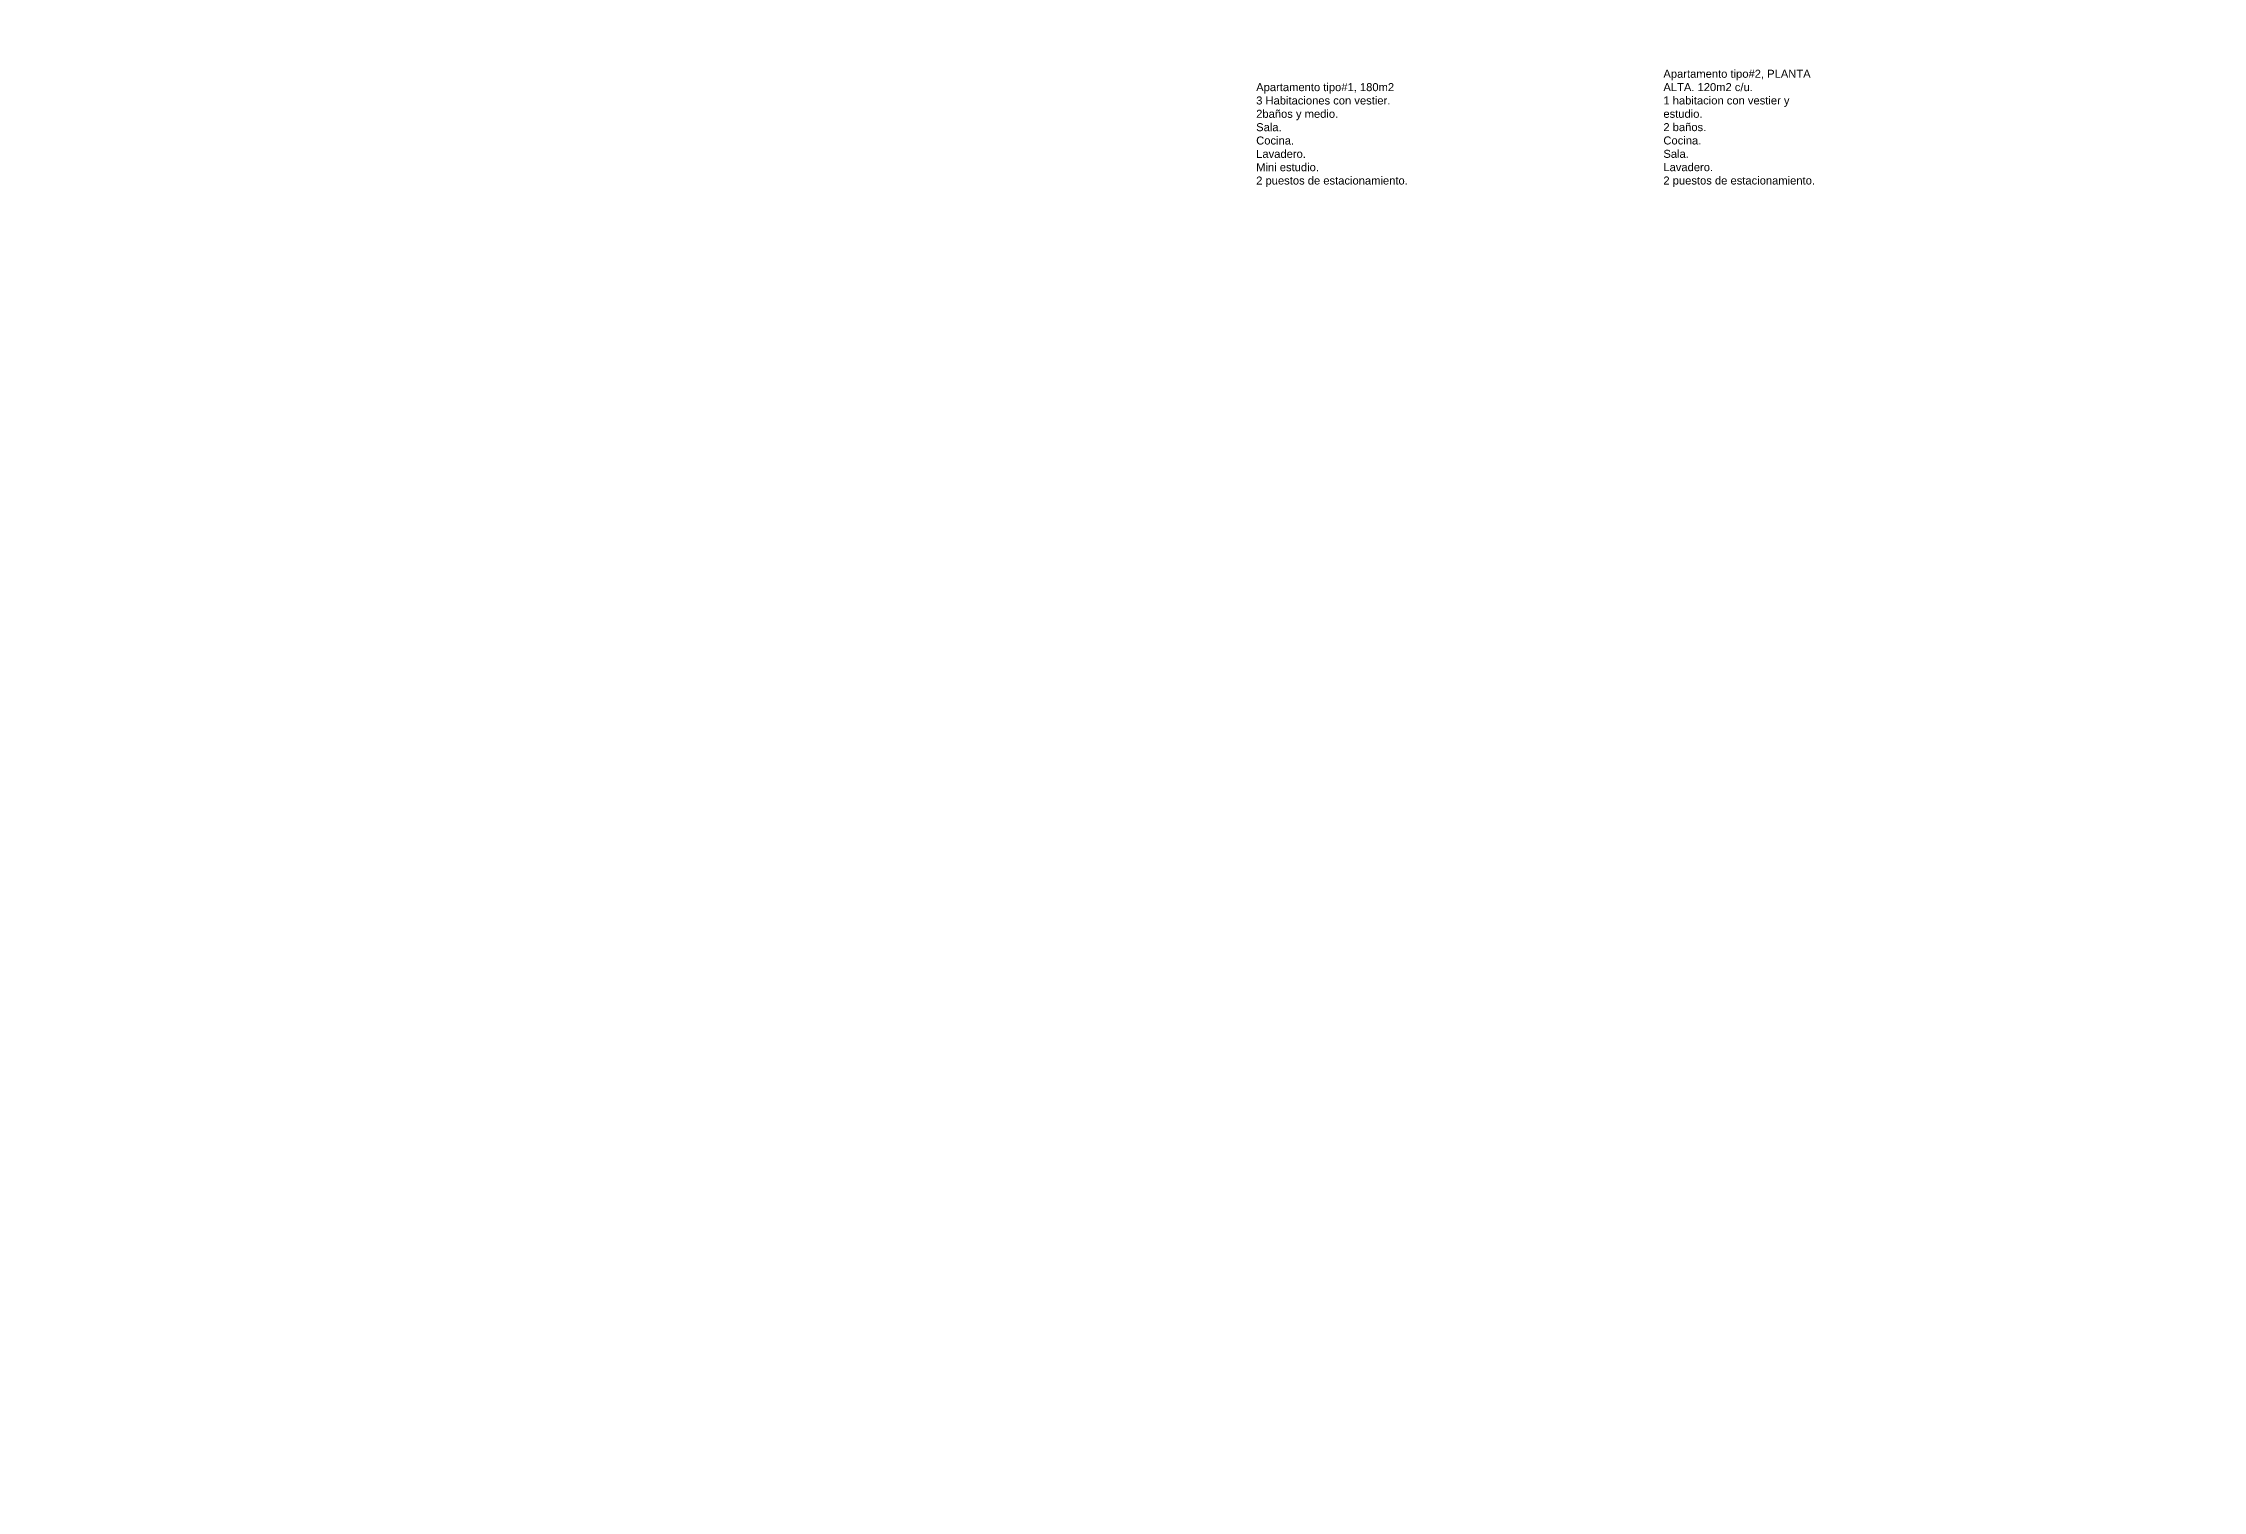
# Model space of a CAD drawing. Header units: millimetres. Extents: x -4 to 161, y -89 to 328.
# Drawn here: x -3.9 to 68.3, y 135.6 to 183.9 of the extents above; entities that cross this region are included whole.
import ezdxf

# ---------------------------------------------------------------- set-up
doc = ezdxf.new("R2010")
doc.units = ezdxf.units.MM
doc.layers.add('PARED', color=20, linetype='Continuous', lineweight=40)
doc.layers.add('VENTANAS', color=7, linetype='Continuous')
doc.styles.get("Standard").update_dxf_attribs({"font": 'arial.ttf'})

msp = doc.modelspace()

# ---------------------------------------------------------------- linework, layer by layer
at = {"layer": 'PARED'}
for points in [[(39.335, -3.204), (0.018, 0.002, -0.176206), (-1.966, 31.694), (7.257, 60.373, 0.103624), (60.276, 118.117, 0.10531), (86.145, 193.692, 0.111613), (77.576, 278.723), (85.655, 303.673, -0.173551), (105.38, 327.807), (140.463, 307.394, 0.073888), (124.717, 268.027, 0.140254), (128.137, 188.572), (95.156, 97.236, 0.214927), (39.335, -3.204, 2.062782)], [(51.614, 96.177, 0.029723), (64.698, 115.479, 0.105293), (91.257, 193.071, 0.109438), (82.994, 278.737), (90.531, 302.015, -0.154424), (105.532, 321.761), (133.494, 305.491, 0.065206), (119.707, 269.223, 0.137176), (122.692, 188.656), (90.833, 100.427, 0.041358), (73.047, 84.396)]]:
    msp.add_lwpolyline(points, format="xyb", dxfattribs=at)
msp.add_lwpolyline([(39.198, -3.042), (0.12, 0.144, -0.175697), (-1.823, 31.65), (7.384, 60.28, 0.103558), (60.405, 118.04, 0.10531), (86.294, 193.674, 0.111548), (77.734, 278.724), (85.797, 303.625, -0.173043), (105.381, 327.633), (140.257, 307.34, 0.073627), (124.571, 268.062, 0.140162), (127.978, 188.574), (95.03, 97.329, 0.214563)], format="xyb", close=True, dxfattribs=at)

# ---------------------------------------------------------------- texts
at = {"layer": 'VENTANAS', "char_height": 0.26735, "attachment_point": 1}
for s, insert in [('Apartamento tipo#1, 180m2\\P3 Habitaciones con vestier.\\P2baños y medio.\\PSala.\\PCocina.\\PLavadero.\\PMini estudio.\\P2 puestos de estacionamiento.', (36.673, 182.598)), ('Apartamento tipo#2, PLANTA ALTA. 120m2 c/u.\\P1 habitacion con vestier y estudio.\\P2 baños.\\PCocina.\\PSala.\\PLavadero.\\P2 puestos de estacionamiento.', (50.279, 183.045))]:
    msp.add_mtext_dynamic_manual_height_columns(s, width=5.2523, gutter_width=1, heights=[0], dxfattribs=dict(at, insert=insert))

doc.saveas('drawing.dxf')
